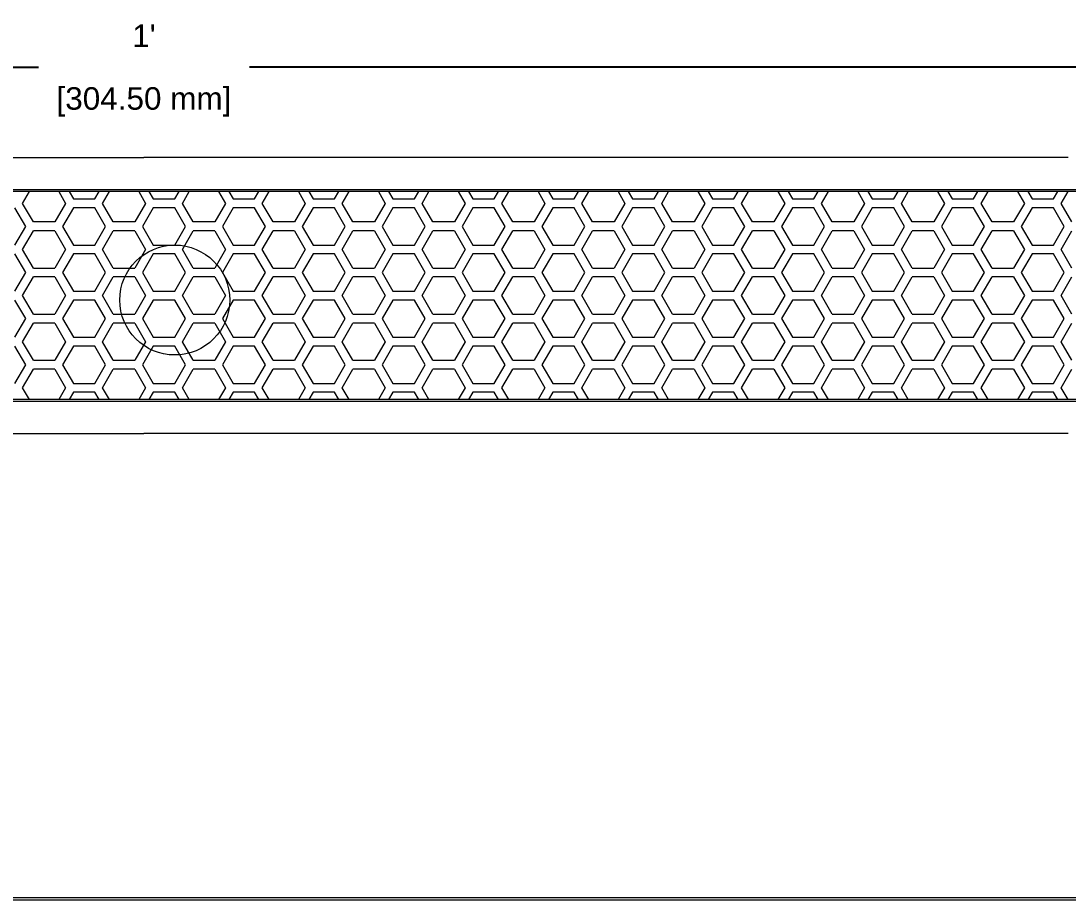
# Model space of a CAD drawing. Header units: inches. Extents: x 1.2 to 19.3, y 1.6 to 9.9.
# Drawn here: x 10.254 to 14.902, y 6.003 to 9.906 of the extents above; entities that cross this region are included whole.
import ezdxf

# ---------------------------------------------------------------- set-up
doc = ezdxf.new("R2010")
doc.units = ezdxf.units.IN
doc.header["$MEASUREMENT"] = 0
doc.layers.get('Defpoints').update_dxf_attribs({"color": 1})
doc.layers.add('Honeycomb', color=7, linetype='Continuous')
doc.styles.get("Standard").update_dxf_attribs({"font": 'Arial.ttf'})
doc.dimstyles.new('.1 DIM', dxfattribs={"dimscale": 0, "dimtxt": 0.1, "dimasz": 0.1, "dimexe": 0.18, "dimexo": 0.0625, "dimgap": 0.09, "dimtad": 0, "dimtih": 1, "dimtoh": 1, "dimdec": 5, "dimzin": 0, "dimdsep": 46, "dimlunit": 4, "dimtxsty": 'Standard', "dimcen": 0.09, "dimadec": 0, "dimazin": 0, "dimtfac": 1, "dimtdec": 5, "dimtofl": 0, "dimtmove": 0, "dimatfit": 3, "dimfxl": 1, "dimtolj": 1, "dimtzin": 0, "dimarcsym": 0})

# ---------------------------------------------------------------- blocks, each defined once
blk = doc.blocks.new('*D123')
at = {"layer": 'Defpoints', "color": 0, "lineweight": -2, "transparency": 16777216}
for p, q in [((4.8055, 8.7492), (4.8055, 9.8804)), ((16.7937, 8.7492), (16.7937, 9.8804)), ((4.9055, 9.7004), (10.331, 9.7004)), ((16.6937, 9.7004), (11.2681, 9.7004))]:
    blk.add_line(p, q, dxfattribs=at)
at = {"layer": 'Defpoints', "color": 0, "transparency": 16777216}
for p in [(4.8055, 9.7004), (4.8055, 8.6867), (16.7937, 8.6867)]:
    blk.add_point(p, dxfattribs=at)
for points in [[(4.9055, 9.7171), (4.9055, 9.6838), (4.8055, 9.7004)], [(16.6937, 9.7171), (16.6937, 9.6838), (16.7937, 9.7004)]]:
    blk.add_solid(points, dxfattribs=at)
at = {"layer": 'Defpoints', "color": 0, "transparency": 16777216, "char_height": 0.1, "attachment_point": 5}
for s, insert in [("\\A1;1'", (10.7996, 9.8404)), ('\\A1;[304.50 mm]', (10.7996, 9.5468))]:
    blk.add_mtext(s, dxfattribs=dict(at, insert=insert))

msp = doc.modelspace()

# ---------------------------------------------------------------- linework, layer by layer
at = {"layer": 'Honeycomb', "linetype": 'Continuous', "lineweight": 15}
for p, q in [((6.697206, 9.299176), (10.799566, 9.299176)), ((14.901927, 9.299176), (10.799566, 9.299176)), ((16.722792, 9.156238), (4.87634, 9.156238)), ((16.722792, 9.148693), (4.87634, 9.148693)), ((10.261168, 9.096133), (10.291513, 9.148693)), ((10.421758, 9.148693), (10.452103, 9.096133)), ((10.467219, 9.148693), (10.486199, 9.115819)), ((10.486199, 9.115819), (10.581719, 9.115819)), ((10.581719, 9.115819), (10.600698, 9.148693)), ((10.615814, 9.096133), (10.646159, 9.148693)), ((10.776404, 9.148693), (10.806749, 9.096133)), ((10.821864, 9.148693), (10.840845, 9.115819)), ((10.840845, 9.115819), (10.936364, 9.115819)), ((10.936364, 9.115819), (10.955344, 9.148693)), ((10.970459, 9.096133), (11.000805, 9.148693)), ((11.131049, 9.148693), (11.161394, 9.096133)), ((11.17651, 9.148693), (11.19549, 9.115819)), ((11.19549, 9.115819), (11.29101, 9.115819)), ((11.29101, 9.115819), (11.30999, 9.148693)), ((11.325105, 9.096133), (11.35545, 9.148693)), ((11.485695, 9.148693), (11.51604, 9.096133)), ((11.531155, 9.148693), (11.550135, 9.115819)), ((11.550135, 9.115819), (11.645655, 9.115819)), ((11.645655, 9.115819), (11.664635, 9.148693)), ((11.679751, 9.096133), (11.710096, 9.148693)), ((11.84034, 9.148693), (11.870685, 9.096133)), ((11.885801, 9.148693), (11.904781, 9.115819)), ((11.904781, 9.115819), (12.000301, 9.115819)), ((12.000301, 9.115819), (12.019281, 9.148693)), ((12.034396, 9.096133), (12.064741, 9.148693)), ((12.194986, 9.148693), (12.225331, 9.096133)), ((12.240447, 9.148693), (12.259426, 9.115819)), ((12.259426, 9.115819), (12.354946, 9.115819)), ((12.354946, 9.115819), (12.373926, 9.148693)), ((12.389042, 9.096133), (12.419387, 9.148693)), ((12.549632, 9.148693), (12.579977, 9.096133)), ((12.595092, 9.148693), (12.614072, 9.115819)), ((12.614072, 9.115819), (12.709592, 9.115819)), ((12.709592, 9.115819), (12.728572, 9.148693)), ((12.743687, 9.096133), (12.774032, 9.148693)), ((12.904277, 9.148693), (12.934622, 9.096133)), ((12.949738, 9.148693), (12.968718, 9.115819)), ((12.968718, 9.115819), (13.064237, 9.115819)), ((13.064237, 9.115819), (13.083217, 9.148693)), ((13.098333, 9.096133), (13.128678, 9.148693)), ((13.258922, 9.148693), (13.289267, 9.096133)), ((13.304383, 9.148693), (13.323363, 9.115819)), ((13.323363, 9.115819), (13.418883, 9.115819)), ((13.418883, 9.115819), (13.437863, 9.148693)), ((13.452978, 9.096133), (13.483323, 9.148693)), ((13.613568, 9.148693), (13.643913, 9.096133)), ((13.659029, 9.148693), (13.678008, 9.115819)), ((13.678008, 9.115819), (13.773528, 9.115819)), ((13.773528, 9.115819), (13.792508, 9.148693)), ((13.807624, 9.096133), (13.837969, 9.148693)), ((13.968214, 9.148693), (13.998559, 9.096133)), ((14.013674, 9.148693), (14.032654, 9.115819)), ((14.032654, 9.115819), (14.128174, 9.115819)), ((14.128174, 9.115819), (14.147154, 9.148693)), ((14.16227, 9.096133), (14.192615, 9.148693)), ((14.322859, 9.148693), (14.353204, 9.096133)), ((14.36832, 9.148693), (14.3873, 9.115819)), ((14.3873, 9.115819), (14.482819, 9.115819)), ((14.482819, 9.115819), (14.501799, 9.148693)), ((14.516915, 9.096133), (14.54726, 9.148693)), ((14.677505, 9.148693), (14.70785, 9.096133)), ((14.722965, 9.148693), (14.741945, 9.115819)), ((14.741945, 9.115819), (14.837465, 9.115819)), ((14.837465, 9.115819), (14.856445, 9.148693)), ((14.87156, 9.096133), (14.901905, 9.148693)), ((10.274807, 8.993771), (10.227073, 9.07645)), ((10.308902, 9.013457), (10.261168, 9.096133)), ((10.452103, 9.096133), (10.40437, 9.013457)), ((10.486199, 9.07645), (10.438465, 8.993771)), ((10.581719, 9.07645), (10.486199, 9.07645)), ((10.629452, 8.993771), (10.581719, 9.07645)), ((10.663548, 9.013457), (10.615814, 9.096133)), ((10.806749, 9.096133), (10.759015, 9.013457)), ((10.840845, 9.07645), (10.79311, 8.993771)), ((10.936364, 9.07645), (10.840845, 9.07645)), ((10.984098, 8.993771), (10.936364, 9.07645)), ((11.018194, 9.013457), (10.970459, 9.096133)), ((11.161394, 9.096133), (11.113661, 9.013457)), ((11.19549, 9.07645), (11.147756, 8.993771)), ((11.29101, 9.07645), (11.19549, 9.07645)), ((11.338743, 8.993771), (11.29101, 9.07645)), ((11.372839, 9.013457), (11.325105, 9.096133)), ((11.51604, 9.096133), (11.468306, 9.013457)), ((11.550135, 9.07645), (11.502402, 8.993771)), ((11.645655, 9.07645), (11.550135, 9.07645)), ((11.693389, 8.993771), (11.645655, 9.07645)), ((11.727484, 9.013457), (11.679751, 9.096133)), ((11.870685, 9.096133), (11.822952, 9.013457)), ((11.904781, 9.07645), (11.857047, 8.993771)), ((12.000301, 9.07645), (11.904781, 9.07645)), ((12.048035, 8.993771), (12.000301, 9.07645)), ((12.08213, 9.013457), (12.034396, 9.096133)), ((12.225331, 9.096133), (12.177597, 9.013457)), ((12.259426, 9.07645), (12.211693, 8.993771)), ((12.354946, 9.07645), (12.259426, 9.07645)), ((12.40268, 8.993771), (12.354946, 9.07645)), ((12.436775, 9.013457), (12.389042, 9.096133)), ((12.579977, 9.096133), (12.532243, 9.013457)), ((12.614072, 9.07645), (12.566338, 8.993771)), ((12.709592, 9.07645), (12.614072, 9.07645)), ((12.757326, 8.993771), (12.709592, 9.07645)), ((12.791421, 9.013457), (12.743687, 9.096133)), ((12.934622, 9.096133), (12.886888, 9.013457)), ((12.968718, 9.07645), (12.920984, 8.993771)), ((13.064237, 9.07645), (12.968718, 9.07645)), ((13.111971, 8.993771), (13.064237, 9.07645)), ((13.146066, 9.013457), (13.098333, 9.096133)), ((13.289267, 9.096133), (13.241534, 9.013457)), ((13.323363, 9.07645), (13.275629, 8.993771)), ((13.418883, 9.07645), (13.323363, 9.07645)), ((13.466616, 8.993771), (13.418883, 9.07645)), ((13.500712, 9.013457), (13.452978, 9.096133)), ((13.643913, 9.096133), (13.596179, 9.013457)), ((13.678008, 9.07645), (13.630275, 8.993771)), ((13.773528, 9.07645), (13.678008, 9.07645)), ((13.821262, 8.993771), (13.773528, 9.07645)), ((13.855358, 9.013457), (13.807624, 9.096133)), ((13.998559, 9.096133), (13.950825, 9.013457)), ((14.032654, 9.07645), (13.98492, 8.993771)), ((14.128174, 9.07645), (14.032654, 9.07645)), ((14.175908, 8.993771), (14.128174, 9.07645)), ((14.210003, 9.013457), (14.16227, 9.096133)), ((14.353204, 9.096133), (14.305471, 9.013457)), ((14.3873, 9.07645), (14.339566, 8.993771)), ((14.482819, 9.07645), (14.3873, 9.07645)), ((14.530553, 8.993771), (14.482819, 9.07645)), ((14.564649, 9.013457), (14.516915, 9.096133)), ((14.70785, 9.096133), (14.660116, 9.013457)), ((14.741945, 9.07645), (14.694211, 8.993771)), ((14.837465, 9.07645), (14.741945, 9.07645)), ((14.885199, 8.993771), (14.837465, 9.07645)), ((14.919294, 9.013457), (14.87156, 9.096133)), ((10.227073, 8.911094), (10.274807, 8.993771)), ((10.261168, 8.89141), (10.308902, 8.974087)), ((10.40437, 9.013457), (10.308902, 9.013457)), ((10.40437, 8.974087), (10.308902, 8.974087)), ((10.40437, 8.974087), (10.452103, 8.89141)), ((10.438465, 8.993771), (10.486199, 8.911094)), ((10.581719, 8.911094), (10.629452, 8.993771)), ((10.615814, 8.89141), (10.663548, 8.974087)), ((10.759015, 9.013457), (10.663548, 9.013457)), ((10.759015, 8.974087), (10.663548, 8.974087)), ((10.759015, 8.974087), (10.806749, 8.89141)), ((10.79311, 8.993771), (10.840845, 8.911094)), ((10.936364, 8.911094), (10.984098, 8.993771)), ((10.970459, 8.89141), (11.018194, 8.974087)), ((11.113661, 9.013457), (11.018194, 9.013457)), ((11.113661, 8.974087), (11.018194, 8.974087)), ((11.113661, 8.974087), (11.161394, 8.89141)), ((11.147756, 8.993771), (11.19549, 8.911094)), ((11.29101, 8.911094), (11.338743, 8.993771)), ((11.325105, 8.89141), (11.372839, 8.974087)), ((11.468306, 9.013457), (11.372839, 9.013457)), ((11.468306, 8.974087), (11.372839, 8.974087)), ((11.468306, 8.974087), (11.51604, 8.89141)), ((11.502402, 8.993771), (11.550135, 8.911094)), ((11.645655, 8.911094), (11.693389, 8.993771)), ((11.679751, 8.89141), (11.727484, 8.974087)), ((11.822952, 9.013457), (11.727484, 9.013457)), ((11.822952, 8.974087), (11.727484, 8.974087)), ((11.822952, 8.974087), (11.870685, 8.89141)), ((11.857047, 8.993771), (11.904781, 8.911094)), ((12.000301, 8.911094), (12.048035, 8.993771)), ((12.034396, 8.89141), (12.08213, 8.974087)), ((12.177597, 9.013457), (12.08213, 9.013457)), ((12.177597, 8.974087), (12.08213, 8.974087)), ((12.177597, 8.974087), (12.225331, 8.89141)), ((12.211693, 8.993771), (12.259426, 8.911094)), ((12.354946, 8.911094), (12.40268, 8.993771)), ((12.389042, 8.89141), (12.436775, 8.974087)), ((12.532243, 9.013457), (12.436775, 9.013457)), ((12.532243, 8.974087), (12.436775, 8.974087)), ((12.532243, 8.974087), (12.579977, 8.89141)), ((12.566338, 8.993771), (12.614072, 8.911094)), ((12.709592, 8.911094), (12.757326, 8.993771)), ((12.743687, 8.89141), (12.791421, 8.974087)), ((12.886888, 9.013457), (12.791421, 9.013457)), ((12.886888, 8.974087), (12.791421, 8.974087)), ((12.886888, 8.974087), (12.934622, 8.89141)), ((12.920984, 8.993771), (12.968718, 8.911094)), ((13.064237, 8.911094), (13.111971, 8.993771)), ((13.098333, 8.89141), (13.146066, 8.974087)), ((13.241534, 9.013457), (13.146066, 9.013457)), ((13.241534, 8.974087), (13.146066, 8.974087)), ((13.241534, 8.974087), (13.289267, 8.89141)), ((13.275629, 8.993771), (13.323363, 8.911094)), ((13.418883, 8.911094), (13.466616, 8.993771)), ((13.452978, 8.89141), (13.500712, 8.974087)), ((13.596179, 9.013457), (13.500712, 9.013457)), ((13.596179, 8.974087), (13.500712, 8.974087)), ((13.596179, 8.974087), (13.643913, 8.89141)), ((13.630275, 8.993771), (13.678008, 8.911094)), ((13.773528, 8.911094), (13.821262, 8.993771)), ((13.807624, 8.89141), (13.855358, 8.974087)), ((13.950825, 9.013457), (13.855358, 9.013457)), ((13.950825, 8.974087), (13.855358, 8.974087)), ((13.950825, 8.974087), (13.998559, 8.89141)), ((13.98492, 8.993771), (14.032654, 8.911094)), ((14.128174, 8.911094), (14.175908, 8.993771)), ((14.16227, 8.89141), (14.210003, 8.974087)), ((14.305471, 9.013457), (14.210003, 9.013457)), ((14.305471, 8.974087), (14.210003, 8.974087)), ((14.305471, 8.974087), (14.353204, 8.89141)), ((14.339566, 8.993771), (14.3873, 8.911094)), ((14.482819, 8.911094), (14.530553, 8.993771)), ((14.516915, 8.89141), (14.564649, 8.974087)), ((14.660116, 9.013457), (14.564649, 9.013457)), ((14.660116, 8.974087), (14.564649, 8.974087)), ((14.660116, 8.974087), (14.70785, 8.89141)), ((14.694211, 8.993771), (14.741945, 8.911094)), ((14.837465, 8.911094), (14.885199, 8.993771)), ((14.87156, 8.89141), (14.919294, 8.974087)), ((10.308902, 8.808734), (10.261168, 8.89141)), ((10.452103, 8.89141), (10.40437, 8.808734)), ((10.486199, 8.911094), (10.581719, 8.911094)), ((10.663548, 8.808734), (10.615814, 8.89141)), ((10.806749, 8.89141), (10.759015, 8.808734)), ((10.840845, 8.911094), (10.936364, 8.911094)), ((11.018194, 8.808734), (10.970459, 8.89141)), ((11.161394, 8.89141), (11.113661, 8.808734)), ((11.19549, 8.911094), (11.29101, 8.911094)), ((11.372839, 8.808734), (11.325105, 8.89141)), ((11.51604, 8.89141), (11.468306, 8.808734)), ((11.550135, 8.911094), (11.645655, 8.911094)), ((11.727484, 8.808734), (11.679751, 8.89141)), ((11.870685, 8.89141), (11.822952, 8.808734)), ((11.904781, 8.911094), (12.000301, 8.911094)), ((12.08213, 8.808734), (12.034396, 8.89141)), ((12.225331, 8.89141), (12.177597, 8.808734)), ((12.259426, 8.911094), (12.354946, 8.911094)), ((12.436775, 8.808734), (12.389042, 8.89141)), ((12.579977, 8.89141), (12.532243, 8.808734)), ((12.614072, 8.911094), (12.709592, 8.911094)), ((12.791421, 8.808734), (12.743687, 8.89141)), ((12.934622, 8.89141), (12.886888, 8.808734)), ((12.968718, 8.911094), (13.064237, 8.911094)), ((13.146066, 8.808734), (13.098333, 8.89141)), ((13.289267, 8.89141), (13.241534, 8.808734)), ((13.323363, 8.911094), (13.418883, 8.911094)), ((13.500712, 8.808734), (13.452978, 8.89141)), ((13.643913, 8.89141), (13.596179, 8.808734)), ((13.678008, 8.911094), (13.773528, 8.911094)), ((13.855358, 8.808734), (13.807624, 8.89141)), ((13.998559, 8.89141), (13.950825, 8.808734)), ((14.032654, 8.911094), (14.128174, 8.911094)), ((14.210003, 8.808734), (14.16227, 8.89141)), ((14.353204, 8.89141), (14.305471, 8.808734)), ((14.3873, 8.911094), (14.482819, 8.911094)), ((14.564649, 8.808734), (14.516915, 8.89141)), ((14.70785, 8.89141), (14.660116, 8.808734)), ((14.741945, 8.911094), (14.837465, 8.911094)), ((14.919294, 8.808734), (14.87156, 8.89141)), ((10.274807, 8.789048), (10.227073, 8.871724)), ((10.486199, 8.871724), (10.438465, 8.789048)), ((10.581719, 8.871724), (10.486199, 8.871724)), ((10.629452, 8.789048), (10.581719, 8.871724)), ((10.840845, 8.871724), (10.79311, 8.789048)), ((10.936364, 8.871724), (10.840845, 8.871724)), ((10.984098, 8.789048), (10.936364, 8.871724)), ((11.19549, 8.871724), (11.147756, 8.789048)), ((11.29101, 8.871724), (11.19549, 8.871724)), ((11.338743, 8.789048), (11.29101, 8.871724)), ((11.550135, 8.871724), (11.502402, 8.789048)), ((11.645655, 8.871724), (11.550135, 8.871724)), ((11.693389, 8.789048), (11.645655, 8.871724)), ((11.904781, 8.871724), (11.857047, 8.789048)), ((12.000301, 8.871724), (11.904781, 8.871724)), ((12.048035, 8.789048), (12.000301, 8.871724)), ((12.259426, 8.871724), (12.211693, 8.789048)), ((12.354946, 8.871724), (12.259426, 8.871724)), ((12.40268, 8.789048), (12.354946, 8.871724)), ((12.614072, 8.871724), (12.566338, 8.789048)), ((12.709592, 8.871724), (12.614072, 8.871724)), ((12.757326, 8.789048), (12.709592, 8.871724)), ((12.968718, 8.871724), (12.920984, 8.789048)), ((13.064237, 8.871724), (12.968718, 8.871724)), ((13.111971, 8.789048), (13.064237, 8.871724)), ((13.323363, 8.871724), (13.275629, 8.789048)), ((13.418883, 8.871724), (13.323363, 8.871724)), ((13.466616, 8.789048), (13.418883, 8.871724)), ((13.678008, 8.871724), (13.630275, 8.789048)), ((13.773528, 8.871724), (13.678008, 8.871724)), ((13.821262, 8.789048), (13.773528, 8.871724)), ((14.032654, 8.871724), (13.98492, 8.789048)), ((14.128174, 8.871724), (14.032654, 8.871724)), ((14.175908, 8.789048), (14.128174, 8.871724)), ((14.3873, 8.871724), (14.339566, 8.789048)), ((14.482819, 8.871724), (14.3873, 8.871724)), ((14.530553, 8.789048), (14.482819, 8.871724)), ((14.741945, 8.871724), (14.694211, 8.789048)), ((14.837465, 8.871724), (14.741945, 8.871724)), ((14.885199, 8.789048), (14.837465, 8.871724)), ((10.227073, 8.706371), (10.274807, 8.789048)), ((10.308902, 8.808734), (10.40437, 8.808734)), ((10.438465, 8.789048), (10.486199, 8.706371)), ((10.581719, 8.706371), (10.629452, 8.789048)), ((10.663548, 8.808734), (10.759015, 8.808734)), ((10.79311, 8.789048), (10.840845, 8.706371)), ((10.936364, 8.706371), (10.984098, 8.789048)), ((11.018194, 8.808734), (11.113661, 8.808734)), ((11.147756, 8.789048), (11.19549, 8.706371)), ((11.29101, 8.706371), (11.338743, 8.789048)), ((11.372839, 8.808734), (11.468306, 8.808734)), ((11.502402, 8.789048), (11.550135, 8.706371)), ((11.645655, 8.706371), (11.693389, 8.789048)), ((11.727484, 8.808734), (11.822952, 8.808734)), ((11.857047, 8.789048), (11.904781, 8.706371)), ((12.000301, 8.706371), (12.048035, 8.789048)), ((12.08213, 8.808734), (12.177597, 8.808734)), ((12.211693, 8.789048), (12.259426, 8.706371)), ((12.354946, 8.706371), (12.40268, 8.789048)), ((12.436775, 8.808734), (12.532243, 8.808734)), ((12.566338, 8.789048), (12.614072, 8.706371)), ((12.709592, 8.706371), (12.757326, 8.789048)), ((12.791421, 8.808734), (12.886888, 8.808734)), ((12.920984, 8.789048), (12.968718, 8.706371)), ((13.064237, 8.706371), (13.111971, 8.789048)), ((13.146066, 8.808734), (13.241534, 8.808734)), ((13.275629, 8.789048), (13.323363, 8.706371)), ((13.418883, 8.706371), (13.466616, 8.789048)), ((13.500712, 8.808734), (13.596179, 8.808734)), ((13.630275, 8.789048), (13.678008, 8.706371)), ((13.773528, 8.706371), (13.821262, 8.789048)), ((13.855358, 8.808734), (13.950825, 8.808734)), ((13.98492, 8.789048), (14.032654, 8.706371)), ((14.128174, 8.706371), (14.175908, 8.789048)), ((14.210003, 8.808734), (14.305471, 8.808734)), ((14.339566, 8.789048), (14.3873, 8.706371)), ((14.482819, 8.706371), (14.530553, 8.789048)), ((14.564649, 8.808734), (14.660116, 8.808734)), ((14.694211, 8.789048), (14.741945, 8.706371)), ((14.837465, 8.706371), (14.885199, 8.789048)), ((10.261168, 8.686685), (10.308902, 8.769362)), ((10.40437, 8.769362), (10.308902, 8.769362)), ((10.40437, 8.769362), (10.452103, 8.686685)), ((10.615814, 8.686685), (10.663548, 8.769362)), ((10.759015, 8.769362), (10.663548, 8.769362)), ((10.759015, 8.769362), (10.806749, 8.686685)), ((10.970459, 8.686685), (11.018194, 8.769362)), ((11.113661, 8.769362), (11.018194, 8.769362)), ((11.113661, 8.769362), (11.161394, 8.686685)), ((11.325105, 8.686685), (11.372839, 8.769362)), ((11.468306, 8.769362), (11.372839, 8.769362)), ((11.468306, 8.769362), (11.51604, 8.686685)), ((11.679751, 8.686685), (11.727484, 8.769362)), ((11.822952, 8.769362), (11.727484, 8.769362)), ((11.822952, 8.769362), (11.870685, 8.686685)), ((12.034396, 8.686685), (12.08213, 8.769362)), ((12.177597, 8.769362), (12.08213, 8.769362)), ((12.177597, 8.769362), (12.225331, 8.686685)), ((12.389042, 8.686685), (12.436775, 8.769362)), ((12.532243, 8.769362), (12.436775, 8.769362)), ((12.532243, 8.769362), (12.579977, 8.686685)), ((12.743687, 8.686685), (12.791421, 8.769362)), ((12.886888, 8.769362), (12.791421, 8.769362)), ((12.886888, 8.769362), (12.934622, 8.686685)), ((13.098333, 8.686685), (13.146066, 8.769362)), ((13.241534, 8.769362), (13.146066, 8.769362)), ((13.241534, 8.769362), (13.289267, 8.686685)), ((13.452978, 8.686685), (13.500712, 8.769362)), ((13.596179, 8.769362), (13.500712, 8.769362)), ((13.596179, 8.769362), (13.643913, 8.686685)), ((13.807624, 8.686685), (13.855358, 8.769362)), ((13.950825, 8.769362), (13.855358, 8.769362)), ((13.950825, 8.769362), (13.998559, 8.686685)), ((14.16227, 8.686685), (14.210003, 8.769362)), ((14.305471, 8.769362), (14.210003, 8.769362)), ((14.305471, 8.769362), (14.353204, 8.686685)), ((14.516915, 8.686685), (14.564649, 8.769362)), ((14.660116, 8.769362), (14.564649, 8.769362)), ((14.660116, 8.769362), (14.70785, 8.686685)), ((14.87156, 8.686685), (14.919294, 8.769362)), ((10.486199, 8.706371), (10.581719, 8.706371)), ((10.840845, 8.706371), (10.936364, 8.706371)), ((11.19549, 8.706371), (11.29101, 8.706371)), ((11.550135, 8.706371), (11.645655, 8.706371)), ((11.904781, 8.706371), (12.000301, 8.706371)), ((12.259426, 8.706371), (12.354946, 8.706371)), ((12.614072, 8.706371), (12.709592, 8.706371)), ((12.968718, 8.706371), (13.064237, 8.706371)), ((13.323363, 8.706371), (13.418883, 8.706371)), ((13.678008, 8.706371), (13.773528, 8.706371)), ((14.032654, 8.706371), (14.128174, 8.706371)), ((14.3873, 8.706371), (14.482819, 8.706371)), ((14.741945, 8.706371), (14.837465, 8.706371)), ((10.274807, 8.584322), (10.227073, 8.667001)), ((10.308902, 8.604008), (10.261168, 8.686685)), ((10.452103, 8.686685), (10.40437, 8.604008)), ((10.486199, 8.667001), (10.438465, 8.584322)), ((10.581719, 8.667001), (10.486199, 8.667001)), ((10.629452, 8.584322), (10.581719, 8.667001)), ((10.663548, 8.604008), (10.615814, 8.686685)), ((10.806749, 8.686685), (10.759015, 8.604008)), ((10.840845, 8.667001), (10.79311, 8.584322)), ((10.936364, 8.667001), (10.840845, 8.667001)), ((10.984098, 8.584322), (10.936364, 8.667001)), ((11.018194, 8.604008), (10.970459, 8.686685)), ((11.161394, 8.686685), (11.113661, 8.604008)), ((11.19549, 8.667001), (11.147756, 8.584322)), ((11.29101, 8.667001), (11.19549, 8.667001)), ((11.338743, 8.584322), (11.29101, 8.667001)), ((11.372839, 8.604008), (11.325105, 8.686685)), ((11.51604, 8.686685), (11.468306, 8.604008)), ((11.550135, 8.667001), (11.502402, 8.584322)), ((11.645655, 8.667001), (11.550135, 8.667001)), ((11.693389, 8.584322), (11.645655, 8.667001)), ((11.727484, 8.604008), (11.679751, 8.686685)), ((11.870685, 8.686685), (11.822952, 8.604008)), ((11.904781, 8.667001), (11.857047, 8.584322)), ((12.000301, 8.667001), (11.904781, 8.667001)), ((12.048035, 8.584322), (12.000301, 8.667001)), ((12.08213, 8.604008), (12.034396, 8.686685)), ((12.225331, 8.686685), (12.177597, 8.604008)), ((12.259426, 8.667001), (12.211693, 8.584322)), ((12.354946, 8.667001), (12.259426, 8.667001)), ((12.40268, 8.584322), (12.354946, 8.667001)), ((12.436775, 8.604008), (12.389042, 8.686685)), ((12.579977, 8.686685), (12.532243, 8.604008)), ((12.614072, 8.667001), (12.566338, 8.584322)), ((12.709592, 8.667001), (12.614072, 8.667001)), ((12.757326, 8.584322), (12.709592, 8.667001)), ((12.791421, 8.604008), (12.743687, 8.686685)), ((12.934622, 8.686685), (12.886888, 8.604008)), ((12.968718, 8.667001), (12.920984, 8.584322)), ((13.064237, 8.667001), (12.968718, 8.667001)), ((13.111971, 8.584322), (13.064237, 8.667001)), ((13.146066, 8.604008), (13.098333, 8.686685)), ((13.289267, 8.686685), (13.241534, 8.604008)), ((13.323363, 8.667001), (13.275629, 8.584322)), ((13.418883, 8.667001), (13.323363, 8.667001)), ((13.466616, 8.584322), (13.418883, 8.667001)), ((13.500712, 8.604008), (13.452978, 8.686685)), ((13.643913, 8.686685), (13.596179, 8.604008)), ((13.678008, 8.667001), (13.630275, 8.584322)), ((13.773528, 8.667001), (13.678008, 8.667001)), ((13.821262, 8.584322), (13.773528, 8.667001)), ((13.855358, 8.604008), (13.807624, 8.686685)), ((13.998559, 8.686685), (13.950825, 8.604008)), ((14.032654, 8.667001), (13.98492, 8.584322)), ((14.128174, 8.667001), (14.032654, 8.667001)), ((14.175908, 8.584322), (14.128174, 8.667001)), ((14.210003, 8.604008), (14.16227, 8.686685)), ((14.353204, 8.686685), (14.305471, 8.604008)), ((14.3873, 8.667001), (14.339566, 8.584322)), ((14.482819, 8.667001), (14.3873, 8.667001)), ((14.530553, 8.584322), (14.482819, 8.667001)), ((14.564649, 8.604008), (14.516915, 8.686685)), ((14.70785, 8.686685), (14.660116, 8.604008)), ((14.741945, 8.667001), (14.694211, 8.584322)), ((14.837465, 8.667001), (14.741945, 8.667001)), ((14.885199, 8.584322), (14.837465, 8.667001)), ((14.919294, 8.604008), (14.87156, 8.686685)), ((10.308902, 8.604008), (10.40437, 8.604008)), ((10.663548, 8.604008), (10.759015, 8.604008)), ((11.018194, 8.604008), (11.113661, 8.604008)), ((11.372839, 8.604008), (11.468306, 8.604008)), ((11.727484, 8.604008), (11.822952, 8.604008)), ((12.08213, 8.604008), (12.177597, 8.604008)), ((12.436775, 8.604008), (12.532243, 8.604008)), ((12.791421, 8.604008), (12.886888, 8.604008)), ((13.146066, 8.604008), (13.241534, 8.604008)), ((13.500712, 8.604008), (13.596179, 8.604008)), ((13.855358, 8.604008), (13.950825, 8.604008)), ((14.210003, 8.604008), (14.305471, 8.604008)), ((14.564649, 8.604008), (14.660116, 8.604008)), ((10.227073, 8.501645), (10.274807, 8.584322)), ((10.261168, 8.481962), (10.308902, 8.564639)), ((10.40437, 8.564639), (10.308902, 8.564639)), ((10.40437, 8.564639), (10.452103, 8.481962)), ((10.438465, 8.584322), (10.486199, 8.501645)), ((10.581719, 8.501645), (10.629452, 8.584322)), ((10.615814, 8.481962), (10.663548, 8.564639)), ((10.759015, 8.564639), (10.663548, 8.564639)), ((10.759015, 8.564639), (10.806749, 8.481962)), ((10.79311, 8.584322), (10.840845, 8.501645)), ((10.936364, 8.501645), (10.984098, 8.584322)), ((10.970459, 8.481962), (11.018194, 8.564639)), ((11.113661, 8.564639), (11.018194, 8.564639)), ((11.113661, 8.564639), (11.161394, 8.481962)), ((11.147756, 8.584322), (11.19549, 8.501645)), ((11.29101, 8.501645), (11.338743, 8.584322)), ((11.325105, 8.481962), (11.372839, 8.564639)), ((11.468306, 8.564639), (11.372839, 8.564639)), ((11.468306, 8.564639), (11.51604, 8.481962)), ((11.502402, 8.584322), (11.550135, 8.501645)), ((11.645655, 8.501645), (11.693389, 8.584322)), ((11.679751, 8.481962), (11.727484, 8.564639)), ((11.822952, 8.564639), (11.727484, 8.564639)), ((11.822952, 8.564639), (11.870685, 8.481962)), ((11.857047, 8.584322), (11.904781, 8.501645)), ((12.000301, 8.501645), (12.048035, 8.584322)), ((12.034396, 8.481962), (12.08213, 8.564639)), ((12.177597, 8.564639), (12.08213, 8.564639)), ((12.177597, 8.564639), (12.225331, 8.481962)), ((12.211693, 8.584322), (12.259426, 8.501645)), ((12.354946, 8.501645), (12.40268, 8.584322)), ((12.389042, 8.481962), (12.436775, 8.564639)), ((12.532243, 8.564639), (12.436775, 8.564639)), ((12.532243, 8.564639), (12.579977, 8.481962)), ((12.566338, 8.584322), (12.614072, 8.501645)), ((12.709592, 8.501645), (12.757326, 8.584322)), ((12.743687, 8.481962), (12.791421, 8.564639)), ((12.886888, 8.564639), (12.791421, 8.564639)), ((12.886888, 8.564639), (12.934622, 8.481962)), ((12.920984, 8.584322), (12.968718, 8.501645)), ((13.064237, 8.501645), (13.111971, 8.584322)), ((13.098333, 8.481962), (13.146066, 8.564639)), ((13.241534, 8.564639), (13.146066, 8.564639)), ((13.241534, 8.564639), (13.289267, 8.481962)), ((13.275629, 8.584322), (13.323363, 8.501645)), ((13.418883, 8.501645), (13.466616, 8.584322)), ((13.452978, 8.481962), (13.500712, 8.564639)), ((13.596179, 8.564639), (13.500712, 8.564639)), ((13.596179, 8.564639), (13.643913, 8.481962)), ((13.630275, 8.584322), (13.678008, 8.501645)), ((13.773528, 8.501645), (13.821262, 8.584322)), ((13.807624, 8.481962), (13.855358, 8.564639)), ((13.950825, 8.564639), (13.855358, 8.564639)), ((13.950825, 8.564639), (13.998559, 8.481962)), ((13.98492, 8.584322), (14.032654, 8.501645)), ((14.128174, 8.501645), (14.175908, 8.584322)), ((14.16227, 8.481962), (14.210003, 8.564639)), ((14.305471, 8.564639), (14.210003, 8.564639)), ((14.305471, 8.564639), (14.353204, 8.481962)), ((14.339566, 8.584322), (14.3873, 8.501645)), ((14.482819, 8.501645), (14.530553, 8.584322)), ((14.516915, 8.481962), (14.564649, 8.564639)), ((14.660116, 8.564639), (14.564649, 8.564639)), ((14.660116, 8.564639), (14.70785, 8.481962)), ((14.694211, 8.584322), (14.741945, 8.501645)), ((14.837465, 8.501645), (14.885199, 8.584322)), ((14.87156, 8.481962), (14.919294, 8.564639)), ((10.274807, 8.379599), (10.227073, 8.462276)), ((10.308902, 8.399283), (10.261168, 8.481962)), ((10.452103, 8.481962), (10.40437, 8.399283)), ((10.486199, 8.462276), (10.438465, 8.379599)), ((10.486199, 8.501645), (10.581719, 8.501645)), ((10.581719, 8.462276), (10.486199, 8.462276)), ((10.629452, 8.379599), (10.581719, 8.462276)), ((10.663548, 8.399283), (10.615814, 8.481962)), ((10.806749, 8.481962), (10.759015, 8.399283)), ((10.840845, 8.462276), (10.79311, 8.379599)), ((10.840845, 8.501645), (10.936364, 8.501645)), ((10.936364, 8.462276), (10.840845, 8.462276)), ((10.984098, 8.379599), (10.936364, 8.462276)), ((11.018194, 8.399283), (10.970459, 8.481962)), ((11.161394, 8.481962), (11.113661, 8.399283)), ((11.19549, 8.462276), (11.147756, 8.379599)), ((11.19549, 8.501645), (11.29101, 8.501645)), ((11.29101, 8.462276), (11.19549, 8.462276)), ((11.338743, 8.379599), (11.29101, 8.462276)), ((11.372839, 8.399283), (11.325105, 8.481962)), ((11.51604, 8.481962), (11.468306, 8.399283)), ((11.550135, 8.462276), (11.502402, 8.379599)), ((11.550135, 8.501645), (11.645655, 8.501645)), ((11.645655, 8.462276), (11.550135, 8.462276)), ((11.693389, 8.379599), (11.645655, 8.462276)), ((11.727484, 8.399283), (11.679751, 8.481962)), ((11.870685, 8.481962), (11.822952, 8.399283)), ((11.904781, 8.462276), (11.857047, 8.379599)), ((11.904781, 8.501645), (12.000301, 8.501645)), ((12.000301, 8.462276), (11.904781, 8.462276)), ((12.048035, 8.379599), (12.000301, 8.462276)), ((12.08213, 8.399283), (12.034396, 8.481962)), ((12.225331, 8.481962), (12.177597, 8.399283)), ((12.259426, 8.462276), (12.211693, 8.379599)), ((12.259426, 8.501645), (12.354946, 8.501645)), ((12.354946, 8.462276), (12.259426, 8.462276)), ((12.40268, 8.379599), (12.354946, 8.462276)), ((12.436775, 8.399283), (12.389042, 8.481962)), ((12.579977, 8.481962), (12.532243, 8.399283)), ((12.614072, 8.462276), (12.566338, 8.379599)), ((12.614072, 8.501645), (12.709592, 8.501645)), ((12.709592, 8.462276), (12.614072, 8.462276)), ((12.757326, 8.379599), (12.709592, 8.462276)), ((12.791421, 8.399283), (12.743687, 8.481962)), ((12.934622, 8.481962), (12.886888, 8.399283)), ((12.968718, 8.462276), (12.920984, 8.379599)), ((12.968718, 8.501645), (13.064237, 8.501645)), ((13.064237, 8.462276), (12.968718, 8.462276)), ((13.111971, 8.379599), (13.064237, 8.462276)), ((13.146066, 8.399283), (13.098333, 8.481962)), ((13.289267, 8.481962), (13.241534, 8.399283)), ((13.323363, 8.462276), (13.275629, 8.379599)), ((13.323363, 8.501645), (13.418883, 8.501645)), ((13.418883, 8.462276), (13.323363, 8.462276)), ((13.466616, 8.379599), (13.418883, 8.462276)), ((13.500712, 8.399283), (13.452978, 8.481962)), ((13.643913, 8.481962), (13.596179, 8.399283)), ((13.678008, 8.462276), (13.630275, 8.379599)), ((13.678008, 8.501645), (13.773528, 8.501645)), ((13.773528, 8.462276), (13.678008, 8.462276)), ((13.821262, 8.379599), (13.773528, 8.462276)), ((13.855358, 8.399283), (13.807624, 8.481962)), ((13.998559, 8.481962), (13.950825, 8.399283)), ((14.032654, 8.462276), (13.98492, 8.379599)), ((14.032654, 8.501645), (14.128174, 8.501645)), ((14.128174, 8.462276), (14.032654, 8.462276)), ((14.175908, 8.379599), (14.128174, 8.462276)), ((14.210003, 8.399283), (14.16227, 8.481962)), ((14.353204, 8.481962), (14.305471, 8.399283)), ((14.3873, 8.462276), (14.339566, 8.379599)), ((14.3873, 8.501645), (14.482819, 8.501645)), ((14.482819, 8.462276), (14.3873, 8.462276)), ((14.530553, 8.379599), (14.482819, 8.462276)), ((14.564649, 8.399283), (14.516915, 8.481962)), ((14.70785, 8.481962), (14.660116, 8.399283)), ((14.741945, 8.462276), (14.694211, 8.379599)), ((14.741945, 8.501645), (14.837465, 8.501645)), ((14.837465, 8.462276), (14.741945, 8.462276)), ((14.885199, 8.379599), (14.837465, 8.462276)), ((14.919294, 8.399283), (14.87156, 8.481962)), ((10.227073, 8.296922), (10.274807, 8.379599)), ((10.308902, 8.399283), (10.40437, 8.399283)), ((10.438465, 8.379599), (10.486199, 8.296922)), ((10.581719, 8.296922), (10.629452, 8.379599)), ((10.663548, 8.399283), (10.759015, 8.399283)), ((10.79311, 8.379599), (10.840845, 8.296922)), ((10.936364, 8.296922), (10.984098, 8.379599)), ((11.018194, 8.399283), (11.113661, 8.399283)), ((11.147756, 8.379599), (11.19549, 8.296922)), ((11.29101, 8.296922), (11.338743, 8.379599)), ((11.372839, 8.399283), (11.468306, 8.399283)), ((11.502402, 8.379599), (11.550135, 8.296922)), ((11.645655, 8.296922), (11.693389, 8.379599)), ((11.727484, 8.399283), (11.822952, 8.399283)), ((11.857047, 8.379599), (11.904781, 8.296922)), ((12.000301, 8.296922), (12.048035, 8.379599)), ((12.08213, 8.399283), (12.177597, 8.399283)), ((12.211693, 8.379599), (12.259426, 8.296922)), ((12.354946, 8.296922), (12.40268, 8.379599)), ((12.436775, 8.399283), (12.532243, 8.399283)), ((12.566338, 8.379599), (12.614072, 8.296922)), ((12.709592, 8.296922), (12.757326, 8.379599)), ((12.791421, 8.399283), (12.886888, 8.399283)), ((12.920984, 8.379599), (12.968718, 8.296922)), ((13.064237, 8.296922), (13.111971, 8.379599)), ((13.146066, 8.399283), (13.241534, 8.399283)), ((13.275629, 8.379599), (13.323363, 8.296922)), ((13.418883, 8.296922), (13.466616, 8.379599)), ((13.500712, 8.399283), (13.596179, 8.399283)), ((13.630275, 8.379599), (13.678008, 8.296922)), ((13.773528, 8.296922), (13.821262, 8.379599)), ((13.855358, 8.399283), (13.950825, 8.399283)), ((13.98492, 8.379599), (14.032654, 8.296922)), ((14.128174, 8.296922), (14.175908, 8.379599)), ((14.210003, 8.399283), (14.305471, 8.399283)), ((14.339566, 8.379599), (14.3873, 8.296922)), ((14.482819, 8.296922), (14.530553, 8.379599)), ((14.564649, 8.399283), (14.660116, 8.399283)), ((14.694211, 8.379599), (14.741945, 8.296922)), ((14.837465, 8.296922), (14.885199, 8.379599)), ((10.261168, 8.277236), (10.308902, 8.359913)), ((10.40437, 8.359913), (10.308902, 8.359913)), ((10.40437, 8.359913), (10.452103, 8.277236)), ((10.615814, 8.277236), (10.663548, 8.359913)), ((10.759015, 8.359913), (10.663548, 8.359913)), ((10.759015, 8.359913), (10.806749, 8.277236)), ((10.970459, 8.277236), (11.018194, 8.359913)), ((11.113661, 8.359913), (11.018194, 8.359913)), ((11.113661, 8.359913), (11.161394, 8.277236)), ((11.325105, 8.277236), (11.372839, 8.359913)), ((11.468306, 8.359913), (11.372839, 8.359913)), ((11.468306, 8.359913), (11.51604, 8.277236)), ((11.679751, 8.277236), (11.727484, 8.359913)), ((11.822952, 8.359913), (11.727484, 8.359913)), ((11.822952, 8.359913), (11.870685, 8.277236)), ((12.034396, 8.277236), (12.08213, 8.359913)), ((12.177597, 8.359913), (12.08213, 8.359913)), ((12.177597, 8.359913), (12.225331, 8.277236)), ((12.389042, 8.277236), (12.436775, 8.359913)), ((12.532243, 8.359913), (12.436775, 8.359913)), ((12.532243, 8.359913), (12.579977, 8.277236)), ((12.743687, 8.277236), (12.791421, 8.359913)), ((12.886888, 8.359913), (12.791421, 8.359913)), ((12.886888, 8.359913), (12.934622, 8.277236)), ((13.098333, 8.277236), (13.146066, 8.359913)), ((13.241534, 8.359913), (13.146066, 8.359913)), ((13.241534, 8.359913), (13.289267, 8.277236)), ((13.452978, 8.277236), (13.500712, 8.359913)), ((13.596179, 8.359913), (13.500712, 8.359913)), ((13.596179, 8.359913), (13.643913, 8.277236)), ((13.807624, 8.277236), (13.855358, 8.359913)), ((13.950825, 8.359913), (13.855358, 8.359913)), ((13.950825, 8.359913), (13.998559, 8.277236)), ((14.16227, 8.277236), (14.210003, 8.359913)), ((14.305471, 8.359913), (14.210003, 8.359913)), ((14.305471, 8.359913), (14.353204, 8.277236)), ((14.516915, 8.277236), (14.564649, 8.359913)), ((14.660116, 8.359913), (14.564649, 8.359913)), ((14.660116, 8.359913), (14.70785, 8.277236)), ((14.87156, 8.277236), (14.919294, 8.359913)), ((10.291513, 8.224679), (10.261168, 8.277236)), ((10.452103, 8.277236), (10.421758, 8.224679)), ((10.486199, 8.296922), (10.581719, 8.296922)), ((10.646159, 8.224679), (10.615814, 8.277236)), ((10.806749, 8.277236), (10.776404, 8.224679)), ((10.840845, 8.296922), (10.936364, 8.296922)), ((11.000805, 8.224679), (10.970459, 8.277236)), ((11.161394, 8.277236), (11.131049, 8.224679)), ((11.19549, 8.296922), (11.29101, 8.296922)), ((11.35545, 8.224679), (11.325105, 8.277236)), ((11.51604, 8.277236), (11.485695, 8.224679)), ((11.550135, 8.296922), (11.645655, 8.296922)), ((11.710096, 8.224679), (11.679751, 8.277236)), ((11.870685, 8.277236), (11.84034, 8.224679)), ((11.904781, 8.296922), (12.000301, 8.296922)), ((12.064741, 8.224679), (12.034396, 8.277236)), ((12.225331, 8.277236), (12.194986, 8.224679)), ((12.259426, 8.296922), (12.354946, 8.296922)), ((12.419387, 8.224679), (12.389042, 8.277236)), ((12.579977, 8.277236), (12.549632, 8.224679)), ((12.614072, 8.296922), (12.709592, 8.296922)), ((12.774032, 8.224679), (12.743687, 8.277236)), ((12.934622, 8.277236), (12.904277, 8.224679)), ((12.968718, 8.296922), (13.064237, 8.296922)), ((13.128678, 8.224679), (13.098333, 8.277236)), ((13.289267, 8.277236), (13.258922, 8.224679)), ((13.323363, 8.296922), (13.418883, 8.296922)), ((13.483323, 8.224679), (13.452978, 8.277236)), ((13.643913, 8.277236), (13.613568, 8.224679)), ((13.678008, 8.296922), (13.773528, 8.296922)), ((13.837969, 8.224679), (13.807624, 8.277236)), ((13.998559, 8.277236), (13.968214, 8.224679)), ((14.032654, 8.296922), (14.128174, 8.296922)), ((14.192615, 8.224679), (14.16227, 8.277236)), ((14.353204, 8.277236), (14.322859, 8.224679)), ((14.3873, 8.296922), (14.482819, 8.296922)), ((14.54726, 8.224679), (14.516915, 8.277236)), ((14.70785, 8.277236), (14.677505, 8.224679)), ((14.741945, 8.296922), (14.837465, 8.296922)), ((14.901905, 8.224679), (14.87156, 8.277236)), ((10.486199, 8.25755), (10.467219, 8.224679)), ((10.581719, 8.25755), (10.486199, 8.25755)), ((10.600698, 8.224679), (10.581719, 8.25755)), ((10.840845, 8.25755), (10.821864, 8.224679)), ((10.936364, 8.25755), (10.840845, 8.25755)), ((10.955344, 8.224679), (10.936364, 8.25755)), ((11.19549, 8.25755), (11.17651, 8.224679)), ((11.29101, 8.25755), (11.19549, 8.25755)), ((11.30999, 8.224679), (11.29101, 8.25755)), ((11.550135, 8.25755), (11.531155, 8.224679)), ((11.645655, 8.25755), (11.550135, 8.25755)), ((11.664635, 8.224679), (11.645655, 8.25755)), ((11.904781, 8.25755), (11.885801, 8.224679)), ((12.000301, 8.25755), (11.904781, 8.25755)), ((12.019281, 8.224679), (12.000301, 8.25755)), ((12.259426, 8.25755), (12.240447, 8.224679)), ((12.354946, 8.25755), (12.259426, 8.25755)), ((12.373926, 8.224679), (12.354946, 8.25755)), ((12.614072, 8.25755), (12.595092, 8.224679)), ((12.709592, 8.25755), (12.614072, 8.25755)), ((12.728572, 8.224679), (12.709592, 8.25755)), ((12.968718, 8.25755), (12.949738, 8.224679)), ((13.064237, 8.25755), (12.968718, 8.25755)), ((13.083217, 8.224679), (13.064237, 8.25755)), ((13.323363, 8.25755), (13.304383, 8.224679)), ((13.418883, 8.25755), (13.323363, 8.25755)), ((13.437863, 8.224679), (13.418883, 8.25755)), ((13.678008, 8.25755), (13.659029, 8.224679)), ((13.773528, 8.25755), (13.678008, 8.25755)), ((13.792508, 8.224679), (13.773528, 8.25755)), ((14.032654, 8.25755), (14.013674, 8.224679)), ((14.128174, 8.25755), (14.032654, 8.25755)), ((14.147154, 8.224679), (14.128174, 8.25755)), ((14.3873, 8.25755), (14.36832, 8.224679)), ((14.482819, 8.25755), (14.3873, 8.25755)), ((14.501799, 8.224679), (14.482819, 8.25755)), ((14.741945, 8.25755), (14.722965, 8.224679)), ((14.837465, 8.25755), (14.741945, 8.25755)), ((14.856445, 8.224679), (14.837465, 8.25755)), ((16.722792, 8.224679), (4.87634, 8.224679)), ((16.722792, 8.217134), (4.87634, 8.217134)), ((6.697206, 8.074193), (10.799566, 8.074193)), ((14.901927, 8.074193), (10.799566, 8.074193)), ((4.844844, 6.014657), (16.754288, 6.014657)), ((16.754288, 6.002844), (4.844844, 6.002844))]:
    msp.add_line(p, q, dxfattribs=at)
at = {"layer": 'Honeycomb', "linetype": 'Continuous', "lineweight": 0}
msp.add_circle((10.936364, 8.667), 0.244094, dxfattribs=at)

# ---------------------------------------------------------------- dimensions: what is measured, and where the dimension line sits
at = {"layer": 'Defpoints'}
dim = msp.add_linear_dim(base=(4.805474, 9.700423), p1=(16.793658, 8.686685), p2=(4.805474, 8.686685), dimstyle='.1 DIM', override={"dimscale": 1, "dimpost": '\\X'}, dxfattribs=at)
dim.commit()
dim.dimension.update_dxf_attribs({"geometry": '*D123', "text_midpoint": (10.799566, 9.700423)})

doc.saveas('drawing.dxf')
